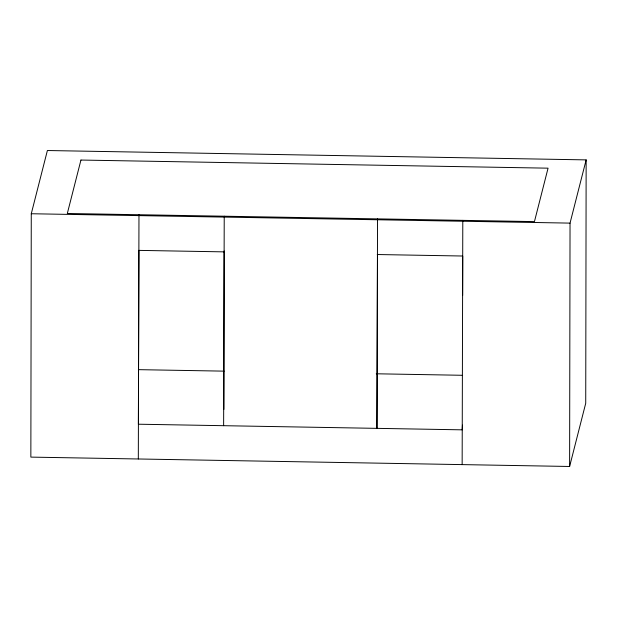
<?xml version="1.0" encoding="UTF-8"?>
<svg xmlns="http://www.w3.org/2000/svg" width="617" height="617" viewBox="0 0 617 617"><rect width="100%" height="100%" fill="white"/><g stroke="black" fill="none" stroke-linecap="round" stroke-linejoin="round"><path stroke-width="0.93" d="M31.274 213.744L30.85 457.112L569.614 466.475L585.726 403.256L586.15 159.888L47.386 150.525L31.274 213.744L570.039 223.115L586.15 159.888M138.316 458.979L138.972 214.724M138.902 250.448L138.378 424.211L462.21 429.841L462.442 425.113M223.632 425.691L224.226 216.205M223.886 409.441L224.164 250.972M377.481 254.597L376.948 428.36L377.542 218.873M462.148 464.609L462.796 220.354M462.665 295.458L462.735 256.086M569.614 466.475L570.039 223.115M138.678 250.379L223.94 251.867M377.257 254.528L462.511 256.016M138.362 369.652L224.079 371.141M376.254 373.786L461.979 375.283M80.943 160.05L67.322 213.482L534.445 221.603L548.058 168.171L80.943 160.05"/></g></svg>
